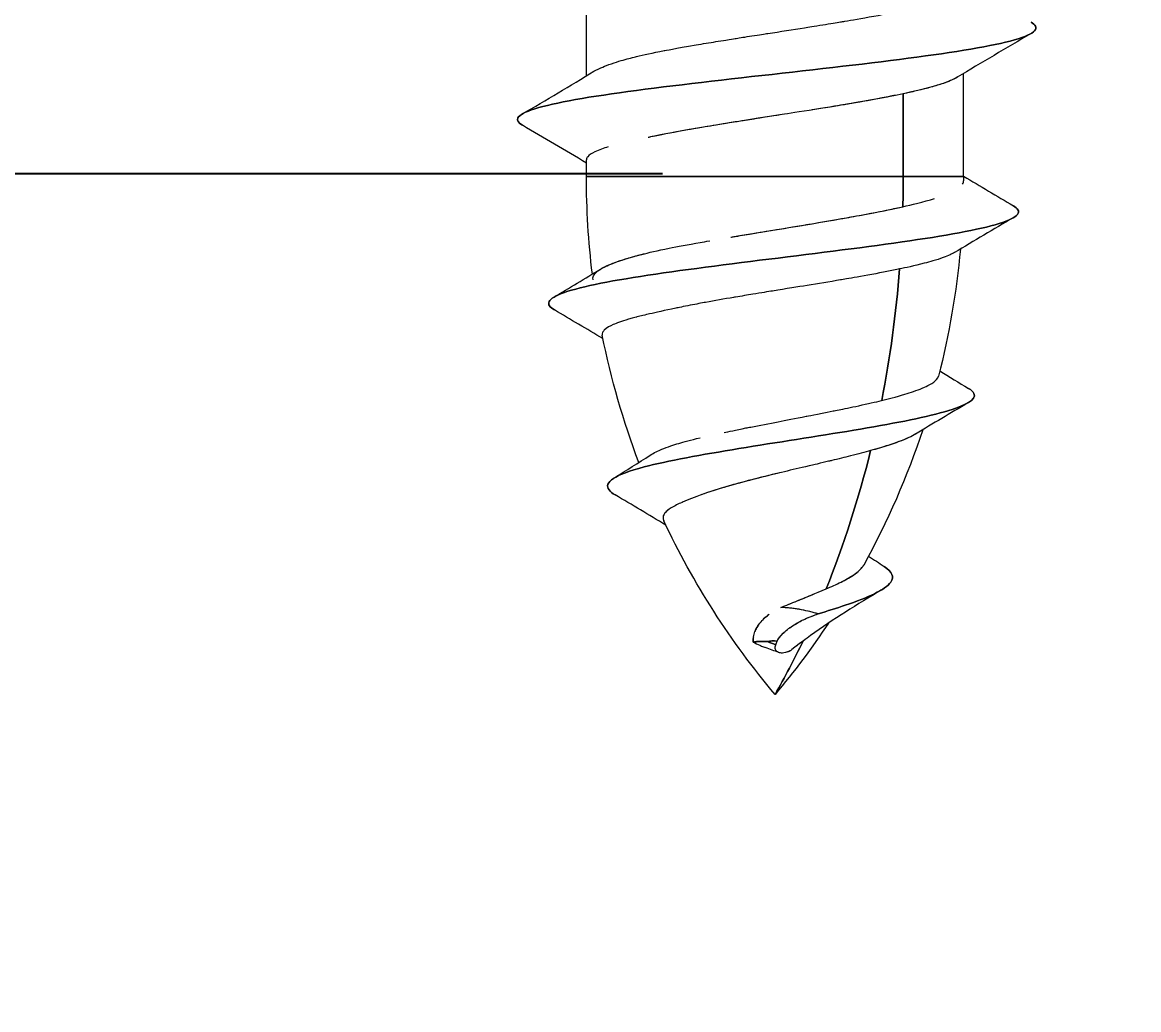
# Model space of a CAD drawing. Header units: inches. Extents: x -456 to 658, y -232 to 0.
# Drawn here: x -404.61 to -399.38, y -178.46 to -173.84 of the extents above; entities that cross this region are included whole.
import ezdxf
from ezdxf import colors
from ezdxf.entities.mleader import LeaderData, LeaderLine
from ezdxf.math import Vec2, Vec3

# ---------------------------------------------------------------- set-up
doc = ezdxf.new("R2010")
doc.units = ezdxf.units.IN
doc.header["$MEASUREMENT"] = 0
doc.styles.add('Tahoma', font='tahoma.ttf')

# ---------------------------------------------------------------- blocks, each defined once
blk = doc.blocks.new('FM-FF2-001--KIT_SIDE')
at = {"color": 0, "linetype": 'Continuous', "lineweight": 0, "extrusion": (-1, 6.12323e-17, 0)}
for p, q in [((-0.1135, -3.2238), (-0.1135, -3.16457)), ((-0.07719, -3.21076), (-0.07719, -3.21076)), ((-0.07719, -3.21076), (-0.07719, -3.21076)), ((0.1135, -3.28439), (0.1135, -3.22236)), ((0.07719, -3.28439), (0.07719, -3.23459)), ((0.07719, -3.23459), (0.07719, -3.28439)), ((-0.1135, -3.28439), (-0.1135, -3.2744)), ((0.07719, -3.28439), (-0.1135, -3.28439)), ((-0.1135, -3.28439), (0.07719, -3.28439)), ((0.1135, -3.28439), (0.07719, -3.28439)), ((0.07719, -3.28439), (0.1135, -3.28439)), ((-0.01272, -3.56463), (-0.01263, -3.56461))]:
    blk.add_line(p, q, dxfattribs=at)
at = {"color": 0, "linetype": 'Continuous', "lineweight": 0, "extrusion": (0, 0, -1)}
for centre, start, end in [((-0.37163, -3.28439), 353.04606, 360), ((0.37163, -3.28439), 185.16645, 194.34115), ((-0.37163, -3.28439), 339.21542, 348.63189), ((0.37163, -3.28439), 198.31632, 208.83062), ((-0.37163, -3.28439), 320, 334.7015), ((0.37163, -3.28439), 213.64842, 220)]:
    blk.add_arc(centre, 0.48513, start, end, dxfattribs=at)
at = {"color": 0, "linetype": 'Continuous', "lineweight": 0}
for centre, major_axis, ratio, start_param, end_param in [((-0.25274, -3.28439), (0, 0.48513), 0.68008, -1.608287, -1.570796), ((-0.25274, -3.28439), (0, 0.48513), 0.68008, -1.8525, -1.685841), ((-0.25274, -3.28439), (0, 0.48513), 0.68008, -2.108099, -1.917872), ((0.27556, -3.48692), (-0.28831, -0.0799), 0.192451, -0.090168, -0.064586), ((-0.25274, -3.28439), (0, 0.48513), 0.68008, -2.268928, -2.185218)]:
    blk.add_ellipse(centre, major_axis=major_axis, ratio=ratio, start_param=start_param, end_param=end_param, dxfattribs=at)
at = {"color": 0, "linetype": 'Continuous', "lineweight": 0, "extrusion": (0, 0, -1)}
for centre, major_axis, ratio, start_param, end_param in [((-0.25274, -3.28439), (0, -0.48513), 0.68008, -1.570796, -1.533305), ((-0.25274, -3.28439), (0, -0.48513), 0.68008, -1.455752, -1.289092), ((-0.25274, -3.28439), (0, -0.48513), 0.68008, -1.22372, -1.033494), ((0.02772, -3.5615), (0.02735, 0.00874), 0.462402, -2.398417, -2.245876), ((0.06492, -3.56619), (0.07901, -0.00107), 0.035003, -2.950208, -2.890777), ((-0.25274, -3.28439), (0, -0.48513), 0.68008, -0.956374, -0.872665), ((1.17853, -2.42849), (1.20548, 1.37483), 0.164648, -2.674024, -2.67129)]:
    blk.add_ellipse(centre, major_axis=major_axis, ratio=ratio, start_param=start_param, end_param=end_param, dxfattribs=at)
at = {"color": 0, "linetype": 'Continuous', "lineweight": 0}
for points, knots in [([(-0.10895, -3.22107), (-0.1079, -3.2204), (-0.10691, -3.21995), (-0.10648, -3.21974), (-0.1044, -3.21873), (-0.10139, -3.21746), (-0.09676, -3.21595), (-0.09292, -3.2147), (-0.08942, -3.21374), (-0.0869, -3.21308), (-0.08533, -3.21267), (-0.08414, -3.21237), (-0.08339, -3.21219), (-0.07924, -3.21118), (-0.07383, -3.20999), (-0.0667, -3.20862), (-0.06608, -3.2085), (-0.06032, -3.20736), (-0.04754, -3.2052), (-0.04342, -3.20451), (-0.03943, -3.20385), (-0.03562, -3.20323), (-0.03368, -3.20291), (-0.03165, -3.20259), (-0.02952, -3.20224), (-0.02885, -3.20214), (-0.02823, -3.20204), (-0.02766, -3.20194), (-0.02549, -3.2016), (-0.02405, -3.20137), (-0.02335, -3.20126), (-0.02113, -3.2009), (-0.018, -3.20041), (-0.01395, -3.19978), (-0.00938, -3.19907), (-0.00618, -3.19858), (-0.00438, -3.1983), (0.00317, -3.19713), (0.01062, -3.19597), (0.01783, -3.19483), (0.02004, -3.19448), (0.0237, -3.1939), (0.02873, -3.19308), (0.03343, -3.19232), (0.03697, -3.19174), (0.03942, -3.19133), (0.04015, -3.19121), (0.04103, -3.19106), (0.04207, -3.19089), (0.04589, -3.19025), (0.05187, -3.18925), (0.0594, -3.18788), (0.06644, -3.1866), (0.07231, -3.18545), (0.07719, -3.18441)], [0.3421887, 0.3421887, 0.3421887, 0.3421887, 0.375, 0.375, 0.375, 0.4375, 0.4375, 0.4375, 0.4759842, 0.4759842, 0.4759842, 0.5, 0.5, 0.5, 0.5625, 0.5625, 0.5625, 0.625, 0.625, 0.625, 0.6607143, 0.6607143, 0.6607143, 0.6785714, 0.6785714, 0.6785714, 0.6822968, 0.6822968, 0.6822968, 0.6964286, 0.6964286, 0.6964286, 0.7232143, 0.7232143, 0.7232143, 0.75, 0.75, 0.75, 0.8125, 0.8125, 0.8125, 0.84375, 0.84375, 0.84375, 0.875, 0.875, 0.875, 0.8883651, 0.8883651, 0.8883651, 0.9375, 0.9375, 0.9375, 1, 1, 1, 1]), ([(-0.15201, -3.2536), (-0.15452, -3.25212), (-0.15548, -3.25065), (-0.15297, -3.24549), (-0.14072, -3.2418), (-0.09948, -3.23443), (-0.07002, -3.23074), (-0.00649, -3.22337), (0.02777, -3.21969), (0.08861, -3.21232), (0.11504, -3.20863), (0.15012, -3.20126), (0.1587, -3.19757), (0.1563, -3.19312), (0.15543, -3.19236), (0.15413, -3.19159)], [0.10764897, 0.10764897, 0.10764897, 0.10764897, 0.10915389, 0.10915389, 0.11291274, 0.11291274, 0.11667158, 0.11667158, 0.12043042, 0.12043042, 0.12418927, 0.12418927, 0.12794811, 0.12794811, 0.12872891, 0.12872891, 0.12872891, 0.12872891]), ([(0.15413, -3.19159), (0.15543, -3.19236), (0.1563, -3.19312), (0.1587, -3.19757), (0.15012, -3.20126), (0.11504, -3.20863), (0.08861, -3.21232), (0.02777, -3.21969), (-0.00649, -3.22337), (-0.07002, -3.23074), (-0.09948, -3.23443), (-0.14072, -3.2418), (-0.15297, -3.24549), (-0.15548, -3.25065), (-0.15452, -3.25212), (-0.15201, -3.2536)], [-0.12872891, -0.12872891, -0.12872891, -0.12872891, -0.12794811, -0.12794811, -0.12418927, -0.12418927, -0.12043042, -0.12043042, -0.11667158, -0.11667158, -0.11291274, -0.11291274, -0.10915389, -0.10915389, -0.10764897, -0.10764897, -0.10764897, -0.10764897]), ([(0.10994, -3.22449), (0.10805, -3.22569), (0.10544, -3.22684), (0.1023, -3.22798), (0.09919, -3.2291), (0.09531, -3.23026), (0.09144, -3.23127), (0.08757, -3.23228), (0.08265, -3.23344), (0.07719, -3.23459)], [0.8117206, 0.8117206, 0.8117206, 0.8117206, 0.875, 0.875, 0.875, 0.9375, 0.9375, 0.9375, 1, 1, 1, 1]), ([(0.10959, -3.2247), (0.10825, -3.2255), (0.10627, -3.22649), (0.10315, -3.22766), (0.10073, -3.22858), (0.0982, -3.22937), (0.09585, -3.23006), (0.09449, -3.23045), (0.09318, -3.23081), (0.09197, -3.23113), (0.09125, -3.23132), (0.08911, -3.2319), (0.08497, -3.23286), (0.08209, -3.23354), (0.07945, -3.23411), (0.07719, -3.23459)], [0.8242341, 0.8242341, 0.8242341, 0.8242341, 0.875, 0.875, 0.875, 0.9146028, 0.9146028, 0.9146028, 0.9375, 0.9375, 0.9375, 0.96875, 0.96875, 0.96875, 1, 1, 1, 1]), ([(0.07719, -3.23459), (0.07242, -3.2356), (0.06705, -3.23668), (0.05865, -3.23821), (0.05025, -3.23975), (0.04372, -3.24084), (0.04173, -3.24117), (0.03973, -3.24151), (0.03324, -3.24258), (0.024, -3.24405), (0.01475, -3.24551), (0.00777, -3.24659), (0.00436, -3.24712), (0.00094, -3.24765), (-0.00606, -3.24874), (-0.01605, -3.25032), (-0.02603, -3.2519), (-0.03268, -3.25298), (-0.03715, -3.25372), (-0.04162, -3.25446), (-0.0482, -3.25555), (-0.05708, -3.25717), (-0.06596, -3.25879), (-0.07133, -3.25987), (-0.07557, -3.26074), (-0.07586, -3.2608), (-0.07614, -3.26086), (-0.07644, -3.26092)], [0, 0, 0, 0, 0.0625, 0.0625, 0.0625, 0.125, 0.125, 0.125, 0.1875, 0.1875, 0.1875, 0.25, 0.25, 0.25, 0.3125, 0.3125, 0.3125, 0.375, 0.375, 0.375, 0.4375, 0.4375, 0.4375, 0.5, 0.5, 0.5, 0.5042141, 0.5042141, 0.5042141, 0.5042141]), ([(0.07719, -3.23459), (0.07252, -3.23558), (0.06707, -3.23666), (0.06075, -3.23783), (0.05073, -3.23969), (0.04411, -3.24077), (0.0422, -3.24109), (0.04008, -3.24145), (0.03365, -3.24252), (0.02231, -3.24431)], [0, 0, 0, 0, 0.0625, 0.0625, 0.0625, 0.125, 0.125, 0.125, 0.1874488, 0.1874488, 0.1874488, 0.1874488]), ([(0.00315, -3.24731), (0.00263, -3.24739), (0.00211, -3.24747), (0.0016, -3.24755), (-0.00138, -3.24801), (-0.00484, -3.24856), (-0.00878, -3.24918), (-0.01227, -3.24972), (-0.01574, -3.25027), (-0.01916, -3.25082), (-0.02121, -3.25114), (-0.02406, -3.25159), (-0.02766, -3.25217), (-0.0282, -3.25226), (-0.02876, -3.25235), (-0.02934, -3.25244), (-0.03281, -3.253), (-0.03611, -3.25354), (-0.03922, -3.25406), (-0.04212, -3.25455), (-0.04874, -3.25564), (-0.05804, -3.25734), (-0.06566, -3.25874), (-0.07107, -3.25982), (-0.07481, -3.26059), (-0.07494, -3.26061), (-0.07506, -3.26064), (-0.07518, -3.26066)], [0.244908, 0.244908, 0.244908, 0.244908, 0.25, 0.25, 0.25, 0.28125, 0.28125, 0.28125, 0.3125, 0.3125, 0.3125, 0.3396513, 0.3396513, 0.3396513, 0.34375, 0.34375, 0.34375, 0.375, 0.375, 0.375, 0.4375, 0.4375, 0.4375, 0.5, 0.5, 0.5, 0.5013727, 0.5013727, 0.5013727, 0.5013727]), ([(-0.10049, -3.2666), (-0.10287, -3.26732), (-0.10586, -3.26831), (-0.10846, -3.26957), (-0.11047, -3.27054), (-0.11193, -3.27153), (-0.11274, -3.27254), (-0.11288, -3.27272), (-0.11305, -3.27295), (-0.1132, -3.27323), (-0.11336, -3.27355), (-0.11351, -3.27394), (-0.1135, -3.2744)], [0.625, 0.625, 0.625, 0.625, 0.6875, 0.6875, 0.6875, 0.75, 0.75, 0.75, 0.7712902, 0.7712902, 0.7712902, 0.7952598, 0.7952598, 0.7952598, 0.7952598]), ([(-0.13281, -3.36474), (-0.13564, -3.36307), (-0.13676, -3.3614), (-0.13429, -3.35605), (-0.12336, -3.35237), (-0.08634, -3.345), (-0.05983, -3.34131), (-0.00243, -3.33394), (0.02866, -3.33025), (0.08408, -3.32288), (0.10827, -3.3192), (0.14038, -3.31183), (0.14822, -3.30814), (0.14573, -3.30366), (0.14483, -3.30286), (0.14348, -3.30206)], [0.06986645, 0.06986645, 0.06986645, 0.06986645, 0.07156545, 0.07156545, 0.07532429, 0.07532429, 0.07908314, 0.07908314, 0.08284198, 0.08284198, 0.08660083, 0.08660083, 0.09035967, 0.09035967, 0.0911743, 0.0911743, 0.0911743, 0.0911743]), ([(0.14348, -3.30206), (0.14483, -3.30286), (0.14573, -3.30366), (0.14822, -3.30814), (0.14038, -3.31183), (0.10827, -3.3192), (0.08408, -3.32288), (0.02866, -3.33025), (-0.00243, -3.33394), (-0.05983, -3.34131), (-0.08634, -3.345), (-0.12336, -3.35237), (-0.13429, -3.35605), (-0.13676, -3.3614), (-0.13564, -3.36307), (-0.13281, -3.36474)], [-0.0911743, -0.0911743, -0.0911743, -0.0911743, -0.09035967, -0.09035967, -0.08660083, -0.08660083, -0.08284198, -0.08284198, -0.07908314, -0.07908314, -0.07532429, -0.07532429, -0.07156545, -0.07156545, -0.06986645, -0.06986645, -0.06986645, -0.06986645]), ([(-0.0266, -3.32093), (-0.02597, -3.32083), (-0.02532, -3.32072), (-0.02465, -3.32061), (-0.01862, -3.31959), (-0.01132, -3.31839), (-0.0028, -3.31699), (0.00466, -3.31577), (0.01194, -3.31457), (0.01893, -3.3134), (0.01905, -3.31338), (0.02645, -3.31217), (0.03998, -3.30978), (0.04094, -3.30961), (0.04242, -3.30935), (0.0444, -3.30899), (0.04795, -3.30836), (0.05313, -3.30742), (0.05953, -3.30619), (0.06643, -3.30486), (0.07219, -3.30365), (0.07696, -3.30257)], [0.6982106, 0.6982106, 0.6982106, 0.6982106, 0.7033583, 0.7033583, 0.7033583, 0.75, 0.75, 0.75, 0.8125, 0.8125, 0.8125, 0.875, 0.875, 0.875, 0.8973932, 0.8973932, 0.8973932, 0.9375, 0.9375, 0.9375, 1, 1, 1, 1]), ([(-0.02537, -3.32073), (-0.0214, -3.32005), (-0.01767, -3.31943), (-0.0141, -3.31885), (-0.0067, -3.31762), (0.00169, -3.31626), (0.01054, -3.3148), (0.02141, -3.313), (0.03159, -3.31126), (0.04023, -3.30973), (0.04215, -3.30939), (0.044, -3.30906), (0.04612, -3.30868), (0.05403, -3.30725), (0.06156, -3.30583), (0.06815, -3.30447), (0.07129, -3.30382), (0.07422, -3.30319), (0.07696, -3.30257)], [0.6798564, 0.6798564, 0.6798564, 0.6798564, 0.7142857, 0.7142857, 0.7142857, 0.7857143, 0.7857143, 0.7857143, 0.8733901, 0.8733901, 0.8733901, 0.8928571, 0.8928571, 0.8928571, 0.9654359, 0.9654359, 0.9654359, 1, 1, 1, 1]), ([(-0.10496, -3.34011), (-0.1042, -3.33964), (-0.10343, -3.33924), (-0.10277, -3.33891), (-0.10055, -3.33779), (-0.0975, -3.33651), (-0.09324, -3.33508), (-0.09321, -3.33506), (-0.09178, -3.33455), (-0.08838, -3.33354), (-0.08645, -3.33296), (-0.08473, -3.33248), (-0.08332, -3.3321), (-0.08193, -3.33172), (-0.08084, -3.33144), (-0.08011, -3.33126), (-0.07612, -3.33025), (-0.07082, -3.32903), (-0.06374, -3.32762), (-0.05875, -3.32662), (-0.05256, -3.32545), (-0.04497, -3.32411), (-0.04356, -3.32386), (-0.04167, -3.32352), (-0.03928, -3.32311)], [0.3500353, 0.3500353, 0.3500353, 0.3500353, 0.375, 0.375, 0.375, 0.4375, 0.4375, 0.4375, 0.4625, 0.4625, 0.4625, 0.4813675, 0.4813675, 0.4813675, 0.5, 0.5, 0.5, 0.5625, 0.5625, 0.5625, 0.625, 0.625, 0.625, 0.6559796, 0.6559796, 0.6559796, 0.6559796]), ([(-0.10946, -3.3466), (-0.10946, -3.34659), (-0.10946, -3.34659), (-0.10946, -3.34659), (-0.10989, -3.345), (-0.10921, -3.3434), (-0.10723, -3.34172), (-0.10615, -3.34081), (-0.10465, -3.33987), (-0.10297, -3.33901), (-0.10059, -3.33779), (-0.09745, -3.33652), (-0.0938, -3.33526), (-0.09197, -3.33464), (-0.09, -3.334), (-0.08693, -3.33311), (-0.08386, -3.33222), (-0.08142, -3.33159), (-0.07967, -3.33115), (-0.07932, -3.33106), (-0.07896, -3.33097), (-0.07859, -3.33088)], [0.2498258, 0.2498258, 0.2498258, 0.2498258, 0.25, 0.25, 0.25, 0.3308546, 0.3308546, 0.3308546, 0.375, 0.375, 0.375, 0.4375, 0.4375, 0.4375, 0.46875, 0.46875, 0.46875, 0.5, 0.5, 0.5, 0.5062439, 0.5062439, 0.5062439, 0.5062439]), ([(0.10799, -3.33018), (0.1066, -3.33101), (0.10451, -3.33204), (0.10118, -3.33325), (0.09921, -3.33397), (0.09712, -3.33463), (0.09502, -3.33525), (0.09327, -3.33576), (0.09152, -3.33623), (0.08982, -3.33667), (0.08372, -3.33825), (0.07833, -3.33938), (0.07501, -3.34008)], [0.8198428, 0.8198428, 0.8198428, 0.8198428, 0.875, 0.875, 0.875, 0.9090879, 0.9090879, 0.9090879, 0.9375, 0.9375, 0.9375, 1, 1, 1, 1]), ([(0.07501, -3.34008), (0.07036, -3.34105), (0.06481, -3.34215), (0.0582, -3.34337), (0.05165, -3.34458), (0.04646, -3.34548), (0.0431, -3.34606), (0.04143, -3.34634), (0.04021, -3.34655), (0.03944, -3.34668), (0.03269, -3.34782), (0.02591, -3.34892), (0.01927, -3.34999), (0.01391, -3.35085), (0.00695, -3.35197), (-0.00151, -3.35334), (-0.00419, -3.35378), (-0.00816, -3.35443), (-0.01335, -3.35529), (-0.01669, -3.35584), (-0.02017, -3.35642), (-0.02375, -3.35702), (-0.02415, -3.35709), (-0.02455, -3.35716), (-0.02496, -3.35722), (-0.03062, -3.35818), (-0.03627, -3.35917), (-0.04181, -3.36018), (-0.04418, -3.36062), (-0.0473, -3.3612), (-0.05103, -3.36193), (-0.0553, -3.36276), (-0.05813, -3.36334), (-0.05975, -3.36368), (-0.06663, -3.3651), (-0.07169, -3.36625), (-0.07545, -3.36712), (-0.07651, -3.36737), (-0.07793, -3.3677), (-0.07963, -3.36811), (-0.08068, -3.36836), (-0.08185, -3.36865), (-0.08309, -3.36897), (-0.0831, -3.36897), (-0.085, -3.36943), (-0.08815, -3.37034), (-0.09248, -3.37159), (-0.09536, -3.37267), (-0.09738, -3.37357), (-0.0991, -3.37433), (-0.1013, -3.37543), (-0.10273, -3.37687), (-0.10322, -3.37736), (-0.10359, -3.37787), (-0.10381, -3.3784), (-0.10403, -3.37892), (-0.10409, -3.37946), (-0.10398, -3.38002)], [0, 0, 0, 0, 0.0625, 0.0625, 0.0625, 0.1042978, 0.1042978, 0.1042978, 0.125, 0.125, 0.125, 0.1875, 0.1875, 0.1875, 0.25, 0.25, 0.25, 0.2857143, 0.2857143, 0.2857143, 0.3178157, 0.3178157, 0.3178157, 0.3214286, 0.3214286, 0.3214286, 0.375, 0.375, 0.375, 0.40625, 0.40625, 0.40625, 0.4375, 0.4375, 0.4375, 0.5, 0.5, 0.5, 0.5219897, 0.5219897, 0.5219897, 0.5357143, 0.5357143, 0.5357143, 0.5625, 0.5625, 0.5625, 0.625, 0.625, 0.625, 0.6875, 0.6875, 0.6875, 0.7176111, 0.7176111, 0.7176111, 0.7471729, 0.7471729, 0.7471729, 0.7471729]), ([(0.06418, -3.41925), (0.06794, -3.41834), (0.07285, -3.41709), (0.07805, -3.41552), (0.07991, -3.41496), (0.08171, -3.41438), (0.08343, -3.41379), (0.08528, -3.41315), (0.08702, -3.4125), (0.08863, -3.41183), (0.09211, -3.41038), (0.09416, -3.40916), (0.09548, -3.40818), (0.09672, -3.40725), (0.098, -3.40604), (0.09838, -3.40456)], [0, 0, 0, 0, 0.0625, 0.0625, 0.0625, 0.0926505, 0.0926505, 0.0926505, 0.125, 0.125, 0.125, 0.1875, 0.1875, 0.1875, 0.2493517, 0.2493517, 0.2493517, 0.2493517]), ([(-0.09617, -3.47612), (-0.09786, -3.47512), (-0.09911, -3.47412), (-0.10337, -3.4685), (-0.09653, -3.46387), (-0.06469, -3.45556), (-0.04412, -3.45188), (0.00076, -3.44451), (0.02532, -3.44082), (0.06946, -3.43345), (0.08894, -3.42976), (0.11495, -3.42239), (0.1214, -3.41871), (0.11925, -3.41399), (0.11815, -3.41296), (0.11643, -3.41193)], [0.03199958, 0.03199958, 0.03199958, 0.03199958, 0.03301887, 0.03301887, 0.03773585, 0.03773585, 0.04149469, 0.04149469, 0.04525354, 0.04525354, 0.04901238, 0.04901238, 0.05277123, 0.05277123, 0.05382314, 0.05382314, 0.05382314, 0.05382314]), ([(0.11643, -3.41193), (0.11815, -3.41296), (0.11925, -3.41399), (0.1214, -3.41871), (0.11495, -3.42239), (0.08894, -3.42976), (0.06946, -3.43345), (0.02532, -3.44082), (0.00076, -3.44451), (-0.04412, -3.45188), (-0.06469, -3.45556), (-0.09653, -3.46387), (-0.10337, -3.4685), (-0.09911, -3.47412), (-0.09786, -3.47512), (-0.09617, -3.47612)], [-0.05382314, -0.05382314, -0.05382314, -0.05382314, -0.05277123, -0.05277123, -0.04901238, -0.04901238, -0.04525354, -0.04525354, -0.04149469, -0.04149469, -0.03773585, -0.03773585, -0.03301887, -0.03301887, -0.03199958, -0.03199958, -0.03199958, -0.03199958]), ([(-0.03057, -3.43848), (-0.02806, -3.43795), (-0.02379, -3.43706), (-0.01748, -3.4358), (-0.01656, -3.43561), (-0.0156, -3.43542), (-0.0146, -3.43522), (-0.00917, -3.43414), (-0.00361, -3.43307), (0.00198, -3.432), (0.00638, -3.43116), (0.01202, -3.43008), (0.01879, -3.42877), (0.01929, -3.42868), (0.02491, -3.42761), (0.03504, -3.42557), (0.03581, -3.42542), (0.03698, -3.42518), (0.03855, -3.42486), (0.04133, -3.4243), (0.04537, -3.42347), (0.0504, -3.42239), (0.05585, -3.42122), (0.06041, -3.42017), (0.06418, -3.41925)], [0.625, 0.625, 0.625, 0.625, 0.6795775, 0.6795775, 0.6795775, 0.6875, 0.6875, 0.6875, 0.75, 0.75, 0.75, 0.8125, 0.8125, 0.8125, 0.875, 0.875, 0.875, 0.8975538, 0.8975538, 0.8975538, 0.9375, 0.9375, 0.9375, 1, 1, 1, 1]), ([(0.08484, -3.4393), (0.08354, -3.4401), (0.08202, -3.4409), (0.08014, -3.44176), (0.07688, -3.44324), (0.07264, -3.4448), (0.06806, -3.44627), (0.06465, -3.44737), (0.06109, -3.44841), (0.05752, -3.44941)], [0.8336456, 0.8336456, 0.8336456, 0.8336456, 0.875, 0.875, 0.875, 0.9467142, 0.9467142, 0.9467142, 1, 1, 1, 1]), ([(0.08457, -3.43946), (0.08348, -3.44012), (0.08214, -3.44083), (0.08049, -3.4416), (0.07881, -3.44238), (0.07705, -3.4431), (0.0753, -3.44377), (0.07368, -3.44438), (0.07207, -3.44495), (0.07053, -3.44547), (0.06568, -3.4471), (0.06109, -3.44841), (0.05752, -3.44941)], [0.8425392, 0.8425392, 0.8425392, 0.8425392, 0.875, 0.875, 0.875, 0.9075007, 0.9075007, 0.9075007, 0.9375, 0.9375, 0.9375, 1, 1, 1, 1]), ([(-0.07509, -3.45218), (-0.07282, -3.45072), (-0.07029, -3.44953), (-0.06812, -3.44862), (-0.06645, -3.44792), (-0.06465, -3.44724), (-0.06274, -3.44659), (-0.06118, -3.44606), (-0.05956, -3.44555), (-0.05789, -3.44505), (-0.05493, -3.44418), (-0.05084, -3.44306), (-0.04514, -3.44171), (-0.04513, -3.44171), (-0.04512, -3.44171), (-0.04512, -3.4417)], [0.378452, 0.378452, 0.378452, 0.378452, 0.4375, 0.4375, 0.4375, 0.471804, 0.471804, 0.471804, 0.5, 0.5, 0.5, 0.5625, 0.5625, 0.5625, 0.5625726, 0.5625726, 0.5625726, 0.5625726]), ([(0.05752, -3.44941), (0.05408, -3.45037), (0.05007, -3.45143), (0.04546, -3.45261), (0.04181, -3.45354), (0.03806, -3.45446), (0.03425, -3.45538), (0.03359, -3.45554), (0.03294, -3.4557), (0.03228, -3.45585), (0.03015, -3.45637), (0.02784, -3.45691), (0.02535, -3.4575), (0.02394, -3.45783), (0.02157, -3.45838), (0.01825, -3.45916), (0.01329, -3.46032), (0.0085, -3.46144), (0.00395, -3.46252), (0.00069, -3.4633), (-0.00415, -3.46446), (-0.01029, -3.466), (-0.01194, -3.46642), (-0.01358, -3.46684), (-0.01522, -3.46726), (-0.01586, -3.46742), (-0.01651, -3.46759), (-0.01715, -3.46776), (-0.01897, -3.46823), (-0.02121, -3.46882), (-0.02381, -3.46954), (-0.02654, -3.4703), (-0.03092, -3.47154), (-0.03625, -3.47324), (-0.04139, -3.47489), (-0.04479, -3.47614), (-0.04705, -3.47699), (-0.04931, -3.47784), (-0.05136, -3.47865), (-0.05321, -3.47941), (-0.05418, -3.47981), (-0.05509, -3.4802), (-0.05595, -3.48058), (-0.05817, -3.48156), (-0.06052, -3.48268), (-0.06256, -3.48394), (-0.06322, -3.48435), (-0.06405, -3.48489), (-0.06487, -3.48558), (-0.06585, -3.4864), (-0.06625, -3.48695), (-0.06645, -3.48722), (-0.06732, -3.48839), (-0.06756, -3.48953), (-0.06734, -3.49061), (-0.06728, -3.49092), (-0.06717, -3.49128), (-0.06697, -3.4917)], [0, 0, 0, 0, 0.0625, 0.0625, 0.0625, 0.1158571, 0.1158571, 0.1158571, 0.125, 0.125, 0.125, 0.15625, 0.15625, 0.15625, 0.1875, 0.1875, 0.1875, 0.25, 0.25, 0.25, 0.3125, 0.3125, 0.3125, 0.3348726, 0.3348726, 0.3348726, 0.34375, 0.34375, 0.34375, 0.375, 0.375, 0.375, 0.4375, 0.4375, 0.4375, 0.5, 0.5, 0.5, 0.5409445, 0.5409445, 0.5409445, 0.5625, 0.5625, 0.5625, 0.625, 0.625, 0.625, 0.65625, 0.65625, 0.65625, 0.6875, 0.6875, 0.6875, 0.75, 0.75, 0.75, 0.7709624, 0.7709624, 0.7709624, 0.7709624]), ([(0.00395, -3.46252), (-0.00351, -3.4643), (-0.01092, -3.46614), (-0.01794, -3.46801), (-0.02706, -3.47045), (-0.03555, -3.47294), (-0.04281, -3.47546), (-0.04427, -3.47597), (-0.04569, -3.47648), (-0.04705, -3.47699)], [0.25, 0.25, 0.25, 0.25, 0.3476611, 0.3476611, 0.3476611, 0.4744341, 0.4744341, 0.4744341, 0.5, 0.5, 0.5, 0.5]), ([(-0.06374, -3.48472), (-0.06534, -3.48586), (-0.06645, -3.48699), (-0.06701, -3.48815), (-0.06739, -3.48895), (-0.06751, -3.48977), (-0.06734, -3.49061), (-0.06727, -3.49097), (-0.06715, -3.49134), (-0.06697, -3.4917)], [0.6397109, 0.6397109, 0.6397109, 0.6397109, 0.7045485, 0.7045485, 0.7045485, 0.75, 0.75, 0.75, 0.7695749, 0.7695749, 0.7695749, 0.7695749]), ([(0.02597, -3.5477), (0.03162, -3.54597), (0.03713, -3.54423), (0.05589, -3.53787), (0.06643, -3.53325), (0.07181, -3.52548), (0.07053, -3.52234), (0.06574, -3.5192)], [0.007664053, 0.007664053, 0.007664053, 0.007664053, 0.009433962, 0.009433962, 0.014150943, 0.014150943, 0.017355545, 0.017355545, 0.017355545, 0.017355545]), ([(0.06574, -3.5192), (0.07053, -3.52234), (0.07181, -3.52548), (0.06643, -3.53325), (0.05589, -3.53787), (0.03713, -3.54423), (0.03162, -3.54597), (0.02597, -3.5477)], [-0.017355545, -0.017355545, -0.017355545, -0.017355545, -0.014150943, -0.014150943, -0.009433962, -0.009433962, -0.007664053, -0.007664053, -0.007664053, -0.007664053]), ([(0.0307, -3.53269), (0.0338, -3.53135), (0.03696, -3.52994), (0.03973, -3.52855), (0.04251, -3.52716), (0.04494, -3.52579), (0.04684, -3.52454), (0.04916, -3.523), (0.05098, -3.52152), (0.05233, -3.51985), (0.05274, -3.51935), (0.05308, -3.51884), (0.05337, -3.51833)], [0, 0, 0, 0, 0.0625, 0.0625, 0.0625, 0.125, 0.125, 0.125, 0.201483, 0.201483, 0.201483, 0.2244007, 0.2244007, 0.2244007, 0.2244007]), ([(0.03994, -3.52844), (0.03995, -3.52844), (0.03995, -3.52844), (0.03995, -3.52844), (0.04201, -3.52741), (0.04461, -3.52604), (0.04717, -3.52432), (0.04837, -3.52351), (0.0503, -3.52217), (0.05194, -3.52031), (0.05227, -3.51994), (0.05263, -3.5195), (0.05297, -3.51899), (0.05314, -3.51873), (0.05331, -3.51846), (0.05346, -3.51817)], [0.0624808, 0.0624808, 0.0624808, 0.0624808, 0.0625, 0.0625, 0.0625, 0.125, 0.125, 0.125, 0.1875, 0.1875, 0.1875, 0.2133977, 0.2133977, 0.2133977, 0.2266291, 0.2266291, 0.2266291, 0.2266291]), ([(0.00357, -3.54392), (0.00675, -3.54255), (0.01, -3.5412), (0.01324, -3.53987), (0.01653, -3.53853), (0.01982, -3.5372), (0.023, -3.53591), (0.02566, -3.53482), (0.02825, -3.53375), (0.0307, -3.53269)], [0, 0, 0, 0, 0.348333, 0.348333, 0.348333, 0.703031, 0.703031, 0.703031, 1, 1, 1, 1]), ([(0.00357, -3.54392), (0.00839, -3.54184), (0.01319, -3.53992), (0.01752, -3.53816), (0.01936, -3.53741), (0.02397, -3.53559), (0.0307, -3.53269)], [0, 0, 0, 0, 0.5, 0.5, 0.5, 1, 1, 1, 1]), ([(0.02597, -3.5477), (0.02184, -3.5465), (0.01801, -3.54558), (0.01451, -3.54496), (0.0105, -3.54425), (0.00682, -3.5439), (0.00357, -3.54392)], [0, 0, 0, 0, 0.0003495689, 0.0003495689, 0.0003495689, 0.0006991378, 0.0006991378, 0.0006991378, 0.0006991378]), ([(0.02597, -3.5477), (0.02271, -3.54675), (0.01939, -3.5459), (0.01428, -3.5449), (0.01254, -3.54461), (0.00899, -3.54416), (0.0072, -3.54401), (0.00477, -3.54393), (0.00417, -3.54392), (0.00357, -3.54392)], [0.005519479, 0.005519479, 0.005519479, 0.005519479, 0.005783456, 0.005783456, 0.0059186472, 0.0059186472, 0.0060538385, 0.0060538385, 0.006098043, 0.006098043, 0.006098043, 0.006098043]), ([(-0.01314, -3.56469), (-0.01323, -3.56249), (-0.01287, -3.56034), (-0.01208, -3.55833), (-0.01115, -3.55596), (-0.00966, -3.55369), (-0.00773, -3.55163), (-0.00649, -3.55031), (-0.00505, -3.54905), (-0.00345, -3.54789)], [0.000043446, 0.000043446, 0.000043446, 0.000043446, 0.000260625, 0.000260625, 0.000260625, 0.0005178201, 0.0005178201, 0.0005178201, 0.0006820747, 0.0006820747, 0.0006820747, 0.0006820747]), ([(-0.00878, -3.55282), (-0.0094, -3.55357), (-0.00994, -3.55432), (-0.01042, -3.55508), (-0.01107, -3.55611), (-0.0116, -3.55714), (-0.01202, -3.55817), (-0.01206, -3.55826), (-0.01209, -3.55836), (-0.01213, -3.55845)], [0.000432473, 0.000432473, 0.000432473, 0.000432473, 0.000518868, 0.000518868, 0.000518868, 0.0006375771, 0.0006375771, 0.0006375771, 0.0006487095, 0.0006487095, 0.0006487095, 0.0006487095]), ([(-0.00345, -3.54789), (-0.00412, -3.54837), (-0.00476, -3.54888), (-0.00539, -3.54941), (-0.0064, -3.55026), (-0.00735, -3.55118), (-0.00821, -3.55216), (-0.00841, -3.55238), (-0.00859, -3.5526), (-0.00878, -3.55282)], [0.0002162365, 0.0002162365, 0.0002162365, 0.0002162365, 0.0002888449, 0.0002888449, 0.0002888449, 0.0004065017, 0.0004065017, 0.0004065017, 0.000432473, 0.000432473, 0.000432473, 0.000432473]), ([(0.00135, -3.56411), (0.00197, -3.5627), (0.00307, -3.56112), (0.00485, -3.55938), (0.00638, -3.55788), (0.00828, -3.55638), (0.01057, -3.55489), (0.01288, -3.55339), (0.01534, -3.55205), (0.01785, -3.55087), (0.02076, -3.54951), (0.02353, -3.54845), (0.02597, -3.5477)], [0, 0, 0, 0, 0.0002243525, 0.0002243525, 0.0002243525, 0.000448705, 0.000448705, 0.000448705, 0.0006730576, 0.0006730576, 0.0006730576, 0.0008974101, 0.0008974101, 0.0008974101, 0.0008974101]), ([(0.00135, -3.56411), (0.00147, -3.56385), (0.00161, -3.56357), (0.00176, -3.56328), (0.0024, -3.56213), (0.00338, -3.56082), (0.00485, -3.55938)], [0, 0, 0, 0, 0.0000448764, 0.0000448764, 0.0000448764, 0.0002243525, 0.0002243525, 0.0002243525, 0.0002243525]), ([(-0.01315, -3.56307), (-0.01316, -3.56318), (-0.01316, -3.56328), (-0.01316, -3.56338), (-0.01317, -3.56356), (-0.01317, -3.56373), (-0.01317, -3.56388)], [0.00081088685, 0.00081088685, 0.00081088685, 0.00081088685, 0.0008204939, 0.0008204939, 0.0008204939, 0.00083791641, 0.00083791641, 0.00083791641, 0.00083791641]), ([(-0.01317, -3.56388), (-0.01317, -3.56398), (-0.01317, -3.56405), (-0.01317, -3.56408), (-0.01316, -3.56409), (-0.01316, -3.56416), (-0.01316, -3.56429)], [0.00083791641, 0.00083791641, 0.00083791641, 0.00083791641, 0.0008446738, 0.0008446738, 0.0008446738, 0.00085143119, 0.00085143119, 0.00085143119, 0.00085143119]), ([(-0.01314, -3.56469), (-0.01306, -3.56468), (-0.01298, -3.56467), (-0.01293, -3.56466), (-0.01288, -3.56466), (-0.01285, -3.56465), (-0.01283, -3.56465), (-0.01282, -3.56465), (-0.01282, -3.56464), (-0.01281, -3.56464), (-0.0128, -3.56465), (-0.01277, -3.56464), (-0.01272, -3.56463)], [0.0013823797, 0.0013823797, 0.0013823797, 0.0013823797, 0.00139352685, 0.00139352685, 0.00139352685, 0.00140337514, 0.00140337514, 0.00140337514, 0.00140829928, 0.00140829928, 0.00140829928, 0.00141322343, 0.00141322343, 0.00141322343, 0.00141322343]), ([(-0.0116, -3.56447), (-0.01149, -3.56445), (-0.01136, -3.56444), (-0.01124, -3.56443), (-0.01091, -3.56439), (-0.01055, -3.56436), (-0.01016, -3.56433), (-0.00997, -3.56432), (-0.00978, -3.56431), (-0.00958, -3.5643)], [0.00148107964, 0.00148107964, 0.00148107964, 0.00148107964, 0.00150100428, 0.00150100428, 0.00150100428, 0.00155410833, 0.00155410833, 0.00155410833, 0.00157977959, 0.00157977959, 0.00157977959, 0.00157977959]), ([(-0.00958, -3.5643), (-0.00989, -3.56431), (-0.01019, -3.56433), (-0.01047, -3.56435), (-0.01088, -3.56439), (-0.01126, -3.56443), (-0.0116, -3.56447)], [0.00018679759, 0.00018679759, 0.00018679759, 0.00018679759, 0.00022541728, 0.00022541728, 0.00022541728, 0.00028288431, 0.00028288431, 0.00028288431, 0.00028288431]), ([(-0.00958, -3.5643), (-0.00942, -3.56429), (-0.00927, -3.56428), (-0.00911, -3.56428), (-0.00845, -3.56425), (-0.00776, -3.56425), (-0.00706, -3.56427), (-0.00641, -3.56429), (-0.00575, -3.56433), (-0.00506, -3.56438), (-0.0049, -3.56439), (-0.00474, -3.56441), (-0.00458, -3.56442)], [0.0015797796, 0.0015797796, 0.0015797796, 0.0015797796, 0.0015992603, 0.0015992603, 0.0015992603, 0.0016823755, 0.0016823755, 0.0016823755, 0.0017591716, 0.0017591716, 0.0017591716, 0.0017771795, 0.0017771795, 0.0017771795, 0.0017771795]), ([(-0.00458, -3.56442), (-0.00549, -3.56434), (-0.00633, -3.56429), (-0.00711, -3.56427), (-0.00803, -3.56425), (-0.00885, -3.56426), (-0.00958, -3.5643)], [-0.0000053759, -0.0000053759, -0.0000053759, -0.0000053759, 0.0000829667, 0.0000829667, 0.0000829667, 0.0001867976, 0.0001867976, 0.0001867976, 0.0001867976]), ([(-0.00916, -3.56661), (-0.00883, -3.56676), (-0.0085, -3.5669), (-0.00817, -3.56705), (-0.00735, -3.5674), (-0.00652, -3.56773), (-0.00569, -3.56804)], [0.00030307292, 0.00030307292, 0.00030307292, 0.00030307292, 0.00033073964, 0.00033073964, 0.00033073964, 0.00039891756, 0.00039891756, 0.00039891756, 0.00039891756]), ([(-0.00458, -3.56442), (-0.00419, -3.56431), (-0.00378, -3.56422), (-0.0028, -3.56407), (-0.00222, -3.56402), (-0.00103, -3.56397), (-0.00042, -3.56398), (0.00059, -3.56404), (0.00097, -3.56407), (0.00135, -3.56411)], [-0.006307656, -0.006307656, -0.006307656, -0.006307656, -0.0062566253, -0.0062566253, -0.0061890297, -0.0061890297, -0.0061214341, -0.0061214341, -0.006080853, -0.006080853, -0.006080853, -0.006080853]), ([(0.0093, -3.56986), (0.00911, -3.56996), (0.00891, -3.57005), (0.00852, -3.57022), (0.00834, -3.5703), (0.00796, -3.57045), (0.00776, -3.57052), (0.00718, -3.57072), (0.00679, -3.57084), (0.00634, -3.57097), (0.00628, -3.57098), (0.00621, -3.571)], [0.005486904, 0.005486904, 0.005486904, 0.005486904, 0.00550456377, 0.00550456377, 0.00552075258, 0.00552075258, 0.00553694138, 0.00553694138, 0.00556931899, 0.00556931899, 0.005574402, 0.005574402, 0.005574402, 0.005574402])]:
    blk.add_open_spline(points, degree=3, knots=knots, dxfattribs=at)
for points in [[(0.15407, -3.19834), (0.13922, -3.20708), (0.12438, -3.21585), (0.10959, -3.2247)], [(-0.15213, -3.24677), (-0.13771, -3.23825), (-0.1233, -3.22971), (-0.10895, -3.22107)], [(-0.1135, -3.27631), (-0.12631, -3.2687), (-0.13916, -3.26114), (-0.15201, -3.2536)], [(-0.02713, -3.25209), (-0.02713, -3.25209), (-0.02714, -3.25209), (-0.02714, -3.25209)], [(-0.02713, -3.25209), (-0.02713, -3.25209), (-0.02714, -3.25209), (-0.02714, -3.25209)], [(0.1135, -3.28439), (0.1135, -3.28523), (0.1135, -3.28608), (0.11349, -3.28692)], [(0.1135, -3.28421), (0.12347, -3.29019), (0.13347, -3.29614), (0.14348, -3.30206)], [(0.11284, -3.28897), (0.11329, -3.28826), (0.11349, -3.28757), (0.11349, -3.28692)], [(0.07696, -3.30257), (0.08198, -3.30144), (0.08933, -3.29977), (0.09606, -3.29757)], [(0.14334, -3.30928), (0.13154, -3.31622), (0.11975, -3.32318), (0.10799, -3.33018)], [(-0.13304, -3.35699), (-0.12366, -3.3514), (-0.1143, -3.34578), (-0.10496, -3.34011)], [(-0.10358, -3.38199), (-0.11331, -3.37621), (-0.12305, -3.37047), (-0.13281, -3.36474)], [(0.09916, -3.40147), (0.10491, -3.40497), (0.11067, -3.40846), (0.11643, -3.41193)], [(0.11611, -3.42069), (0.10558, -3.42691), (0.09506, -3.43316), (0.08457, -3.43946)], [(-0.09681, -3.46587), (-0.08953, -3.46136), (-0.08228, -3.4568), (-0.07509, -3.45218)], [(-0.06577, -3.49423), (-0.07586, -3.48813), (-0.08601, -3.48212), (-0.09617, -3.47612)], [(0.05631, -3.51291), (0.05943, -3.51502), (0.06258, -3.51712), (0.06574, -3.5192)], [(0.06411, -3.53327), (0.04961, -3.54204), (0.03494, -3.55086), (0.02145, -3.56072)], [(0.01057, -3.55489), (0.01185, -3.55406), (0.01312, -3.55332), (0.01431, -3.55266)], [(0.01477, -3.55241), (0.01587, -3.55182), (0.01692, -3.55131), (0.01785, -3.55087)], [(0.01785, -3.55087), (0.02096, -3.54941), (0.02378, -3.54838), (0.02597, -3.5477)], [(0.00842, -3.55637), (0.0091, -3.55587), (0.00981, -3.55537), (0.01057, -3.55489)], [(0.02144, -3.56072), (0.02015, -3.56166), (0.01861, -3.56277), (0.01685, -3.56406)], [(-0.01316, -3.56429), (-0.01316, -3.56442), (-0.01315, -3.56456), (-0.01314, -3.56469)], [(-0.0116, -3.56447), (-0.01219, -3.56454), (-0.0127, -3.56463), (-0.01314, -3.56469)], [(-0.01314, -3.56469), (-0.01191, -3.56532), (-0.01059, -3.56597), (-0.00916, -3.56661)], [(0.00135, -3.56411), (-0.00104, -3.56387), (-0.00301, -3.56397), (-0.00458, -3.56442)], [(-0.00458, -3.56442), (-0.00292, -3.56505), (-0.00125, -3.56567), (0.00041, -3.56629)], [(0.00041, -3.56629), (-0.00125, -3.56567), (-0.00292, -3.56505), (-0.00458, -3.56442)], [(0.00112, -3.57034), (0.00009, -3.5695), (-0.00036, -3.56815), (0.00041, -3.56629)], [(0.00007, -3.56856), (-0.00004, -3.5679), (0.00007, -3.56713), (0.00041, -3.56629)], [(0.00041, -3.56629), (0.00071, -3.56559), (0.00102, -3.56486), (0.00135, -3.56411)], [(0.01685, -3.56406), (0.01433, -3.5659), (0.01172, -3.56785), (0.0093, -3.56986)], [(0.01685, -3.56406), (0.01396, -3.56617), (0.01142, -3.56811), (0.0093, -3.56986)], [(0.00224, -3.57096), (-0.0004, -3.57), (-0.00304, -3.56903), (-0.00569, -3.56804)], [(0.00112, -3.57034), (0.00053, -3.56986), (0.00018, -3.56924), (0.00007, -3.56856)], [(0.00333, -3.57122), (0.00236, -3.5711), (0.00162, -3.57075), (0.00112, -3.57034)], [(0.00621, -3.571), (0.00503, -3.57131), (0.00405, -3.57132), (0.00333, -3.57122)], [(0.0093, -3.56986), (0.00833, -3.57034), (0.0073, -3.57072), (0.00621, -3.571)]]:
    blk.add_open_spline(points, degree=3, dxfattribs=at)

msp = doc.modelspace()

# ---------------------------------------------------------------- linework, layer by layer
msp.add_line((-401.61272, -174.54738), (-414.70187, -174.54738))
msp.add_circle((-380.40764, -146.76), 62.22086)

# ---------------------------------------------------------------- block references
at = {"xscale": 7.777607268479954, "yscale": 7.777607268479954, "zscale": 7.777607268479954}
msp.add_blockref('FM-FF2-001--KIT_SIDE', (-401.08628, -149.01551), dxfattribs=at)

# ---------------------------------------------------------------- leaders
ml = msp.add_multileader_mtext('Standard')
ml.set_content('5/16" STAINLESS STEEL LAG BOLT WITH 2-1/2" MIN. EMBEDMENT (PER MANUFACTURER)', color=256, style='Tahoma')
ml.set_leader_properties()
ml.build(insert=Vec2(0, 0))
ml.multileader.update_dxf_attribs({"dogleg_length": 0.36, "arrow_head_size": 2.67355, "scale": 4})
ctx = ml.context
ctx.base_point, ctx.scale, ctx.char_height, ctx.arrow_head_size, ctx.landing_gap_size, ctx.plane_origin = Vec3(-306.48622, -183.65167), 4, 2.6735525, 2.67355, 3.84992, Vec3(-384.41748, -142.60048)
notes = []
notes.append((ctx, [(0, (1, 1, 0), (-321.88588, -183.65167), (1, 0), 15.39966, [(0, [(-399.86962, -157.45028)], 0, [])])]))
ctx.mtext.insert, ctx.mtext.width, ctx.mtext.flow_direction = Vec3(-302.63631, -181.94502), 58.8268109, 5
for ctx, leaders in notes:
    for number, flags, end, landing, length, lines in leaders:
        leader = LeaderData()
        leader.index, (leader.has_last_leader_line, leader.has_dogleg_vector, leader.attachment_direction) = number, flags
        leader.last_leader_point, leader.dogleg_vector, leader.dogleg_length = Vec3(end), Vec3(landing), length
        for number, points, colour, breaks in lines:
            line = LeaderLine()
            line.index, line.vertices, line.color, line.breaks = number, Vec3.list(points), colors.encode_raw_color(colour), breaks
            leader.lines.append(line)
        ctx.leaders.append(leader)

doc.saveas('drawing.dxf')
